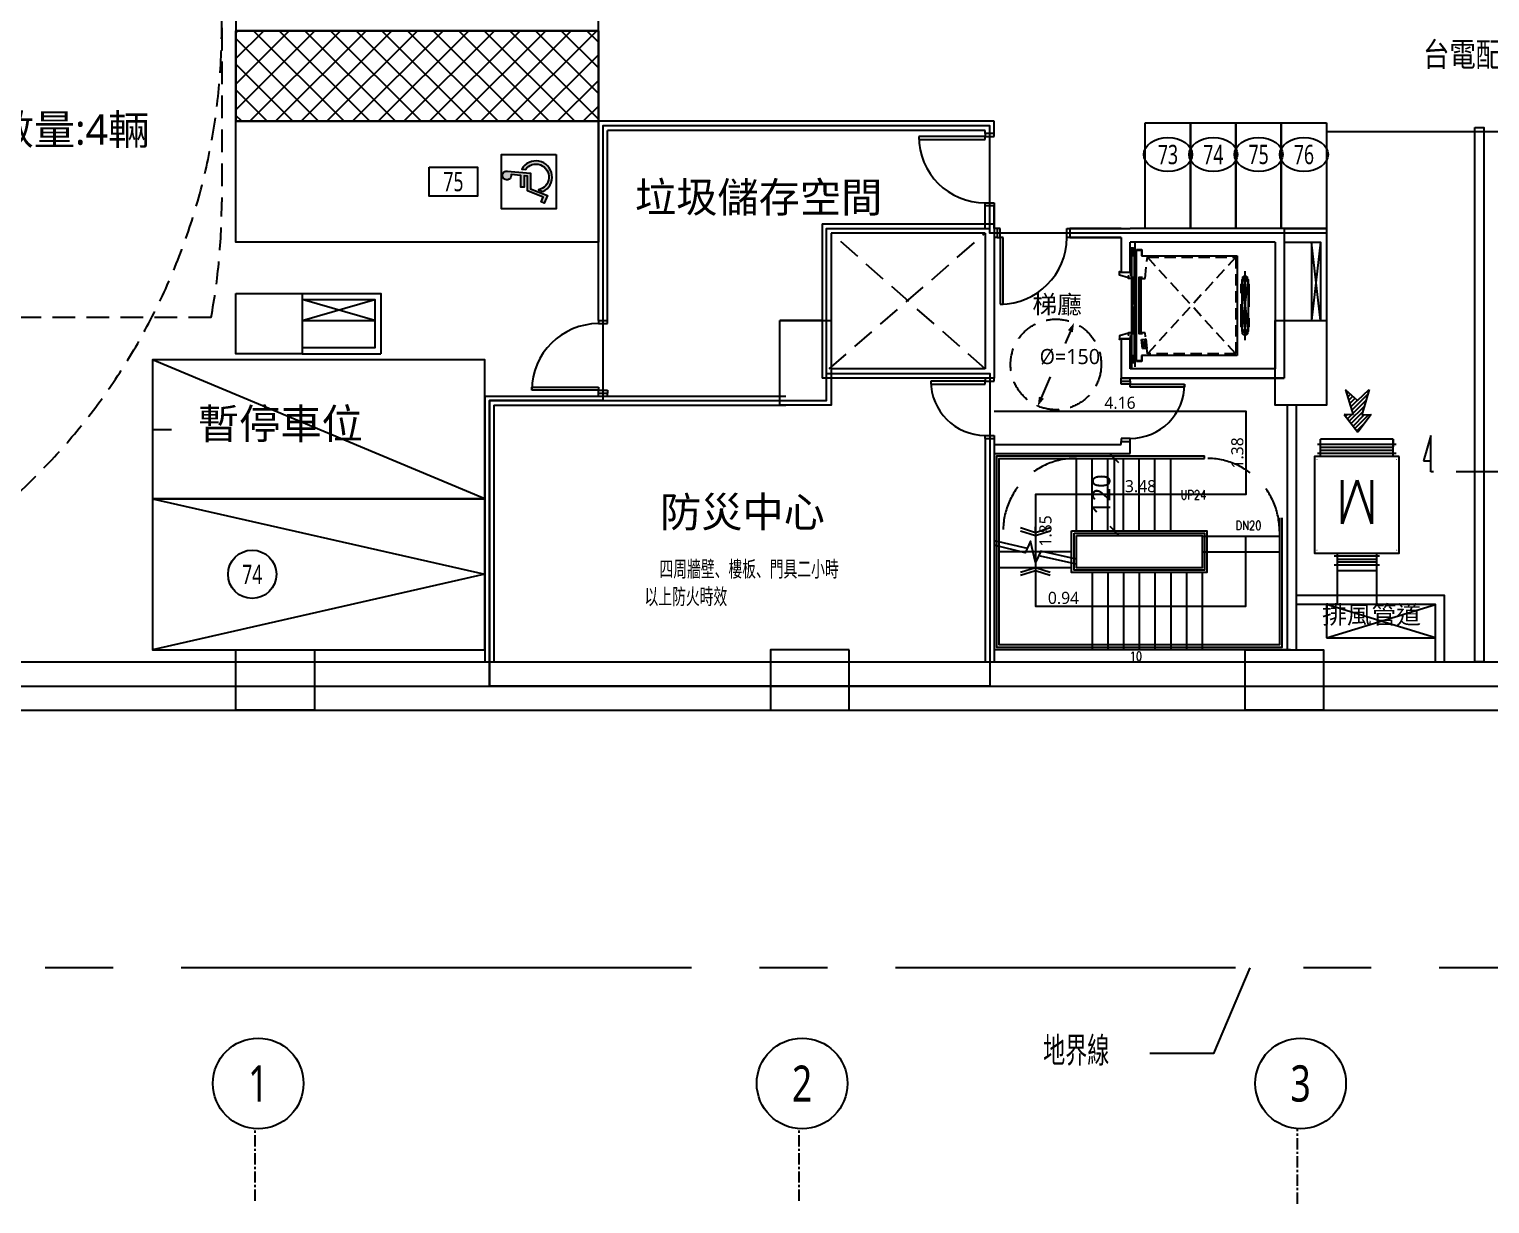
# Model space of a CAD drawing. Header units: millimetres. Extents: x -3377 to 119122, y -22007 to 15479.
# Drawn here: x 27623 to 30040, y 11767 to 13712 of the extents above; entities that cross this region are included whole.
import ezdxf
from ezdxf.enums import TextEntityAlignment as Align

# ---------------------------------------------------------------- set-up
doc = ezdxf.new("R2010")
doc.units = ezdxf.units.MM
doc.header["$LTSCALE"] = 150
doc.header["$MEASUREMENT"] = 0
for name, pattern in [('CENTER', [2, 1.25, -0.25, 0.25, -0.25]), ('CONTINOUS', [0]), ('DIVIDE2', [15.875, 6.35, -3.175, 0, -3.175, 0, -3.175]), ('DOT', [0.25, 0, -0.25]), ('HIDDEN', [0.375, 0.25, -0.125]), ('HIDDEN2', [0.1875, 0.125, -0.0625]), ('HIDDENX2', [0.75, 0.5, -0.25]), ('PHANTOM2', [31.750000000000004, 15.875, -3.175, 3.175, -3.175, 3.175, -3.175])]:
    doc.linetypes.add(name, pattern=pattern)
doc.layers.get('0').update_dxf_attribs({"plot": 0})
for name, color, linetype, plot in [('AREA', 3, 'Continuous', False), ('S-ARCH', 252, 'Continuous', False), ('法規檢討', 3, 'Continuous', False)]:
    doc.layers.add(name, color=color, linetype=linetype, plot=plot)
for name, color, linetype in [('BEAM', 251, 'DOT'), ('CENTER', 1, 'CENTER'), ('COL', 1, 'Continuous'), ('Col-Line', 8, 'CENTER'), ('DIM1', 7, 'Continuous'), ('Duct', 1, 'Continuous'), ('E-TXT', 7, 'Continuous'), ('GRID', 5, 'CENTER'), ('HIDDEN', 2, 'HIDDEN'), ('OPEN', 4, 'Continuous'), ('OTHER', 4, 'Continuous'), ('PARK', 4, 'Continuous'), ('STAIR', 4, 'Continuous'), ('STAIR3', 7, 'Continuous'), ('SYM', 3, 'Continuous'), ('TEXT', 2, 'Continuous'), ('TITLE', 6, 'Continuous'), ('WALL', 2, 'Continuous'), ('WALL2', 3, 'Continuous'), ('WALL3', 4, 'Continuous'), ('尺寸標註', 6, 'Continuous'), ('標註', 2, 'Continuous'), ('風機', 3, 'Continuous'), ('風管', 3, 'Continuous')]:
    doc.layers.add(name, color=color, linetype=linetype)
doc.styles.add('C1', font='', dxfattribs={"bigfont": 'japanese.shx'})
doc.styles.add('CHINA', font='romans.shx', dxfattribs={"width": 0.8, "bigfont": 'china.shx'})
doc.styles.add('CHINESET', font='c2.shx', dxfattribs={"bigfont": 'china.shx'})
doc.styles.add('FC', font='simplex.shx', dxfattribs={"bigfont": 'chineset.shx'})
doc.styles.add('HH', font='')
doc.styles.add('新細明體', font='')
doc.styles.get('C1').set_extended_font_data('微軟正黑體')
doc.styles.get('HH').set_extended_font_data('Microsoft JhengHei')
doc.styles.get('新細明體').set_extended_font_data('PMingLiU')
doc.dimstyles.new('1-1', dxfattribs={"dimtxt": 20, "dimasz": 8, "dimexe": 10, "dimexo": 0, "dimgap": 10, "dimtad": 1, "dimdsep": 46, "dimtxsty": 'C1', "dimblk": 'OBLIQUE', "dimblk1": 'OBLIQUE', "dimblk2": 'ARROW', "dimcen": 10, "dimaunit": 1, "dimadec": 0, "dimazin": 0, "dimtfac": 1, "dimtix": 1, "dimtmove": 2, "dimatfit": 3, "dimldrblk": 'DIMC', "dimfxl": 0, "dimtolj": 1, "dimarcsym": 0})
doc.dimstyles.new('DIMAA', dxfattribs={"dimscale": 100, "dimtxt": 0.25, "dimasz": 0.15, "dimexe": 0.2, "dimexo": 0, "dimgap": 0.09, "dimtad": 1, "dimdec": 4, "dimdsep": 46, "dimtxsty": 'C1', "dimblk": 'ARROW', "dimblk1": 'ARROW', "dimblk2": 'ARROW', "dimsah": 1, "dimcen": 0.5, "dimadec": 4, "dimazin": 0, "dimtfac": 1, "dimtix": 1, "dimtmove": 2, "dimatfit": 3, "dimfxl": 0, "dimtolj": 1, "dimarcsym": 0})

# ---------------------------------------------------------------- blocks, each defined once
blk = doc.blocks.new('_Oblique')
at = {"color": 0, "linetype": 'ByBlock', "lineweight": -2}
blk.add_line((-0.5, -0.5), (0.5, 0.5), dxfattribs=at)
blk = doc.blocks.new('*D165')
at = {"layer": 'DEFPOINTS', "color": 0, "transparency": 16777216}
for p in [(-62.27796150293582, -358.0000000000019), (-26.10418422499062, -358.0000000000019), (-62.27796150293582, -478.000000000002)]:
    blk.add_point(p, dxfattribs=at)
at = {"layer": '尺寸標註', "color": 0, "lineweight": -2, "transparency": 16777216}
for p, q in [((-62.27796150293582, -358.0000000000019), (-11.10418422499061, -358.0000000000019)), ((-26.10418422499059, -478.000000000002), (-26.10418422499062, -358.0000000000019)), ((-62.27796150293582, -478.000000000002), (-11.10418422499058, -478.000000000002))]:
    blk.add_line(p, q, dxfattribs=at)
at = {"layer": '尺寸標註', "color": 0, "lineweight": -2, "transparency": 16777216, "xscale": 15, "yscale": 15, "zscale": 15}
for p, rotation in [((-26.10418422499062, -358.0000000000019), 90), ((-26.10418422499059, -478.000000000002), 270)]:
    blk.add_blockref('_Oblique', p, dxfattribs=dict(at, rotation=rotation))
at = {"layer": '尺寸標註', "color": 0, "transparency": 16777216, "insert": (-47.69488790478413, -418.0000000000019), "char_height": 30, "attachment_point": 5, "rotation": 90, "style": 'C1'}
blk.add_mtext('\\A1;120', dxfattribs=at)
blk = doc.blocks.new('ARROW')
blk.add_solid([(0, 0), (-1, 0.3), (-1, -0.3)])
blk = doc.blocks.new('DIMC')
for p, q in [((-1.5, 0), (1.5, 0)), ((0, -1.5), (0, 1.5))]:
    blk.add_line(p, q)
at = {"color": 3}
blk.add_circle((0, 0), 0.5, dxfattribs=at)
blk = doc.blocks.new('*D167')
at = {"layer": 'DEFPOINTS', "color": 0, "linetype": 'HIDDEN', "transparency": 16777216}
for p in [(-93.00449692739132, -133.7989688199268), (-152.9599889077363, -271.29565598509)]:
    blk.add_point(p, dxfattribs=at)
at = {"layer": 'DIM1', "color": 0, "linetype": 'HIDDEN', "lineweight": -2, "transparency": 16777216}
for p, q in [((-99.00004612542578, -147.5486375364432), (-107.9217923647811, -168.0089908939263)), ((-146.9644397097018, -257.5459872685736), (-127.1012413545216, -211.993463552529))]:
    blk.add_line(p, q, dxfattribs=at)
at = {"layer": 'DIM1', "color": 0, "linetype": 'HIDDEN', "lineweight": -2, "transparency": 16777216, "xscale": 15, "yscale": 15, "zscale": 15}
for p, rotation in [((-93.00449692739134, -133.7989688199268), 66.44036961760229), ((-152.9599889077363, -271.2956559850899), 246.4403696176023)]:
    blk.add_blockref('ARROW', p, dxfattribs=dict(at, rotation=rotation))
at = {"layer": 'DIM1', "color": 0, "linetype": 'HIDDEN', "transparency": 16777216, "insert": (-99.92497133815782, -190.00125791754), "char_height": 25, "attachment_point": 5, "rotation": 359.9999, "style": 'C1'}
blk.add_mtext('\\A1;%%c=150', dxfattribs=at)
blk = doc.blocks.new('A$C704E4F0D')
at = {"layer": 'Col-Line', "color": 252, "linetype": 'ByBlock'}
for centre in [(-1443.000000000015, 2487.163442079419, 2.245802716016598e-07), (-543.0000000000146, 2487.163442079419, 2.245802716016598e-07), (282, 2487.163442079419, 2.245802716016598e-07)]:
    blk.add_circle(centre, 75, dxfattribs=at)
at = {"layer": 'GRID', "color": 252, "ltscale": 0.1}
for p, q in [((-1448.000000000029, 2292.898128939562, 2.245802716016598e-07), (-1448.000000000029, 2412.163442079433, 2.245802716016598e-07)), ((-548.0000000000291, 2292.898128939562, 2.245802716016598e-07), (-548.0000000000291, 2412.163442079433, 2.245802716016598e-07)), ((277.0000000000146, 2287.898128939562, 2.245802716016598e-07), (276.9999999999854, 2412.163442079433, 2.245802716016598e-07))]:
    blk.add_line(p, q, dxfattribs=at)
at = {"layer": 'Col-Line', "color": 252, "style": 'C1', "width": 0.75}
for s, p in [('1', (-1443.000000000058, 2487.163442079433, 2.245802716016598e-07)), ('2', (-543, 2487.163442079433, 2.245802716016598e-07)), ('3', (282.0000000000146, 2487.163442079433, 2.245802716016598e-07))]:
    blk.add_text(s, height=60, dxfattribs=at).set_placement(p, align=Align.MIDDLE)
blk = doc.blocks.new('A$C355D51FE')
at = {"layer": 'PARK'}
h = blk.add_hatch(dxfattribs=at)
h.set_pattern_fill('_USER', color=252, scale=30.00000000000001, angle=135, style=0, pattern_type=0)
h.set_pattern_definition([(135, (-879.9986000683857, 199.9986787841435), (-21.21320343559643, -21.21320343559642), [])])
h.paths.add_polyline_path([(-880.000436611117, 199.9999999999982), (-880.000436611117, 349.9999999999982), (-1480.000436611117, 349.9999999999982), (-1480.000436611117, 199.9999999999982)])
h = blk.add_hatch(dxfattribs=at)
h.set_pattern_fill('_USER', color=252, scale=30, angle=45, style=0, pattern_type=0)
h.set_pattern_definition([(45, (-62223.86101569462, -3806.985886234228), (-21.21320343559642, 21.21320343559643), [])])
h.paths.add_polyline_path([(-1480.000436611117, 350.0000000000036), (-1480.000436611117, 200.0000000000036), (-880.000436611117, 199.9999999999982), (-880.000436611117, 349.9999999999982)])
h = blk.add_hatch(color=252, dxfattribs=at)
h.paths.add_polyline_path([(-1030.833338969838, 117.7128426220715), (-1030.690420046783, 117.6998499927031), (-992.3533777875928, 114.214664332776), (-992.3533777875928, 88.53588638846122), (-992.3533777875928, 88.35628196911694), (-992.1864849921476, 88.28991524344292), (-964.5066415543988, 77.28272604012818), (-969.9556914279237, 64.5682763352288), (-974.876829610701, 66.52522017399497), (-971.5139619944748, 74.3719112785293), (-997.6474954346486, 84.76419358222483), (-997.6474954346486, 109.3799986025788), (-1002.941613081704, 109.8612820250382), (-1002.941613081704, 90.91596035111252), (-1008.235730728768, 90.91596035111252), (-1008.235730728768, 110.3425654474995), (-1024.241712094037, 111.7976546625232, -2.965279248243318)])
h.paths.add_polyline_path([(-1006.910212357347, 120.8539620826841, -1.357645550441749), (-971.8041737022068, 83.60307957548594), (-979.3326793965243, 86.59687131357714, 1.463807928997477), (-1000.974811784865, 120.3143802124578)])
at = {"layer": '風機'}
h = blk.add_hatch(dxfattribs=at)
h.set_pattern_fill('ANSI31', color=252, scale=40, angle=-1.27e-14, style=0)
h.set_pattern_definition([(225, (13451.68266364184, 20012.91650732421), (3.535533905932735, -3.535533905932738), [])])
h.paths.add_polyline_path([(369.1753541024154, -285.8543496244938), (353.919206796003, -285.5966946736962), (376.4510483892518, -314.3864946139265), (398.6165636909936, -285.31371701025), (383.3649015858318, -285.7645160131042), (395.5185232313161, -244.2374722517243), (376.120347924385, -262.1511466849015), (356.4969147487354, -244.4845169173941)])
at = {"color": 252, "linetype": 'HIDDEN'}
for p, q in [((-498.1908551326051, -210.0000000000045, -2.245802716016598e-07), (-240.0000000000073, 14.99999999999545, -2.245802716016598e-07)), ((-240.0000000000073, -210.0000000000045, -2.245802716016598e-07), (-495.0000000000073, 14.99999999999545, -2.245802716016598e-07)), ((-1521.028159110945, -124.9999999999973), (-2091.624773538446, -124.9999999999973))]:
    blk.add_line(p, q, dxfattribs=at)
at = {"color": 252}
for p, q in [((300, 0), (300, -130.0031626453565)), ((315, -130.0031626453547), (300, 0)), ((315, 0), (300, -130.0031626453565)), ((-1249.998930692862, -129.9999508133487), (-1370.000000000007, -94.99999999999727)), ((-1369.998930692862, -129.9999508133487), (-1249.998930692862, -94.99999999999727)), ((-1369.998930692862, -129.9999508133487), (-1249.998930692862, -129.9999508133487)), ((324.8671185555941, -599.9999508133551), (324.8671185555941, -655)), ((324.8671185555941, -655), (505.0000000000218, -599.9999508133551)), ((505.0000000000218, -655), (324.8671185555941, -599.9999508133551)), ((264.9995633888975, -675), (-225.0000000000073, -675)), ((324.8671185555941, -655), (505.0000000000218, -655))]:
    blk.add_line(p, q, dxfattribs=at)
at = {"color": 252, "ltscale": 10}
for p, q in [((1.849999900005059, -22), (1.849999900005059, -10)), ((1.849999900005059, -188), (1.849999900005059, -210))]:
    blk.add_line(p, q, dxfattribs=at)
at = {"color": 252, "linetype": 'HIDDEN2'}
for p, q in [((174.4999996999977, -25.00000109997927), (28.49999969999772, -184.9999988999916)), ((174.4999996999977, -184.9999988999916), (28.49999969999772, -25.00000109997927))]:
    blk.add_line(p, q, dxfattribs=at)
at = {"color": 252, "linetype": 'HIDDEN'}
blk.add_lwpolyline([(-3603.352147638136, 354.9472851732135, -0.4143186174956711), (-2553.325758666339, 1404.999999665992, -0.4142058918276963), (-1503.35385170977, 355.0027623593596), (-1503.353851692089, 355.0003810825147), (-1503.351712685719, 66.86177450565992, -0.04597195572107192), (-1521.028159110945, -124.9999999999964)], format="xyb", dxfattribs=at)
at = {"color": 252, "linetype": 'DIVIDE2'}
for points in [[(1.029999899998074, -155.1933335994545), (1.029999899998074, -197.5), (7.029999899998074, -197.5), (7.029999899998074, -12.5), (1.029999899998074, -12.5), (1.029999899998074, -54.80666640054551)], [(19.09999990000506, -187.4999989999924), (19.09999990000506, -197.8999999999942), (10.49999989999924, -197.8999999999942), (10.49999989999924, -12.10000000000582), (19.09999990000506, -12.10000000000582), (19.09999990000506, -22.50000099997851)]]:
    blk.add_lwpolyline(points, dxfattribs=at)
at = {"color": 252, "ltscale": 10}
for points in [[(5.529999899998074, -22), (5.529999899998074, -10), (1.529999899998074, -10), (1.529999899998074, -22)], [(17.99999969999772, -151.5000001000008), (17.99999969999772, -58.49999989999924), (14.19999980000284, -58.49999989999924), (14.19999980000284, -151.5000001000008)], [(5.529999899998074, -188), (5.529999899998074, -200), (1.529999899998074, -200), (1.529999899998074, -188)]]:
    blk.add_lwpolyline(points, close=True, dxfattribs=at)
at = {"color": 252, "linetype": 'PHANTOM2'}
blk.add_lwpolyline([(7.499999899999239, -192.5), (7.499999899999239, -17.5), (2.199999900003604, -17.5), (2.199999900003604, -192.5)], close=True, dxfattribs=at)
blk.add_lwpolyline([(10.49999989999924, -104.9999999499996), (10.49999989999924, -13.5), (18.49999989999924, -13.5), (18.49999989999924, -22.50000109997927), (176.9999996999977, -22.50000109997927), (176.9999996999977, -187.4999988999916), (18.49999989999924, -187.4999988999916), (18.49999989999924, -196.5), (10.49999989999924, -196.5), (10.49999989999924, -105.0000000500004)], dxfattribs=at)
at = {"color": 252, "linetype": 'HIDDEN2'}
for points in [[(18.49999969999772, -56.99999994999962), (18.49999969999772, -59.99999984999886), (24.49999969999772, -59.99999984999886), (28.49999969999772, -25.00000109997927), (174.4999996999977, -25.00000109997927), (174.4999996999977, -184.9999988999916), (28.49999969999772, -184.9999988999916), (24.49999969999772, -150.0000001500011), (18.49999969999772, -150.0000001500011), (18.49999969999772, -153.0000000500004)], [(20.45613627946295, -176.3895045366371), (26.91595393728494, -175.6678703996586), (18.79082673260564, -161.4822330185852), (26.91595393728494, -175.6678703996586), (20.45613627946295, -176.3895045366371), (18.79082673260564, -161.4822330185852), (25.2506443904349, -160.7605988816067), (26.91595393728494, -175.6678703996586), (25.2506443904349, -160.7605988816067), (20.45613626835984, -176.3895044372475)], [(25.2506443904349, -160.7605988816067), (25.1673789130873, -160.0152353057056), (25.66428796369291, -159.9597249874787), (27.49612846523087, -176.3577236573328), (26.99921941462526, -176.4132339755597), (26.91595393728494, -175.6678703996586)]]:
    blk.add_lwpolyline(points, dxfattribs=at)
at = {"color": 252, "ltscale": 10}
for points in [[(0, -48.49999979999848), (0, -49.99999979999848), (1.199999900003604, -55.5999998000043), (2.199999900003604, -55.5999998000043), (2.199999900003604, -59.99999979999848), (-2.800000099996396, -59.99999979999848), (-2.800000099996396, -56.0999998000043), (-2.800000099996396, -58.99999979999848), (-18, -54.99999979999848), (-18, -48.49999979999848), (-18, -49.99999979999848), (-15, -49.99999979999848), (-15, -48.49999979999848), (-15, -49.99999979999848), (0, -49.99999979999848)], [(7.799999800001387, -105), (7.799999800001387, -103.1999999999825), (6.699999800002843, -103.1999999999825), (6.699999800002843, -58.49999989999924), (2.699999900003604, -58.49999989999924), (2.699999900003604, -151.4999993499951), (6.699999800002843, -151.4999993499951), (6.699999800002843, -106.7999999999884), (7.799999800001387, -106.7999999999884), (7.799999800001387, -105)], [(194.9999992941885, -62.00000075000571), (184.9999992941885, -62.00000075000571), (194.9999992941885, -147.9999992499943), (184.9999992941885, -62.00000075000571), (194.9999992941885, -62.00000075000571), (194.9999992941885, -147.9999992499943), (184.9999992941885, -147.9999992499943), (184.9999992941885, -62.00000075000571), (184.9999992941885, -147.9999992499943), (194.9999992941885, -62.00000084997737)], [(0, -161.5000002000015), (0, -160.0000002000015), (1.199999900003604, -154.4000001999957), (2.199999900003604, -154.4000001999957), (2.199999900003604, -150.0000002000015), (-2.800000099996396, -150.0000002000015), (-2.800000099996396, -153.9000001999957), (-2.800000099996396, -151.0000002000015), (-18, -155.0000002000015), (-18, -161.5000002000015), (-18, -160.0000002000015), (-15, -160.0000002000015), (-15, -161.5000002000015), (-15, -160.0000002000015), (0, -160.0000002000015)]]:
    blk.add_lwpolyline(points, dxfattribs=at)
for points in [[(185.9999992941885, -61.54999999998836), (193.9999992941885, -61.54999999998836), (193.9999992941885, -58.19999999998254), (192.4999992941885, -56.69999999998254), (191.099999294187, -56.69999999998254), (191.099999294187, -60.29999999998836, -0.4142135623730952), (190.8999992941899, -60.5), (189.099999294187, -60.5, -0.4142135623729937), (188.8999992941899, -60.29999999998836), (188.8999992941899, -56.69999999998254), (187.4999992941885, -56.69999999998254), (185.9999992941885, -58.19999999998254), (185.9999992941885, -62), (193.9999992941885, -62), (193.9999992941885, -61.54999999998836)], [(185.9999992941885, -148.4499999999825), (193.9999992941885, -148.4499999999825), (193.9999992941885, -151.7999999999884), (192.4999992941885, -153.2999999999884), (191.099999294187, -153.2999999999884), (191.099999294187, -149.6999999999825, 0.4142135623730952), (190.8999992941899, -149.5), (189.099999294187, -149.5, 0.4142135623729937), (188.8999992941899, -149.6999999999825), (188.8999992941899, -153.2999999999884), (187.4999992941885, -153.2999999999884), (185.9999992941885, -151.7999999999884), (185.9999992941885, -148), (193.9999992941885, -148), (193.9999992941885, -148.4499999999825)]]:
    blk.add_lwpolyline(points, format="xyb", dxfattribs=at)
for centre in [(3.329999900000985, -13.5), (3.329999900000985, -13.5), (3.329999900000985, -18.5), (3.329999900000985, -18.5), (3.329999900000985, -191.5), (3.329999900000985, -191.5), (3.329999900000985, -196.5), (3.329999900000985, -196.5)]:
    blk.add_circle(centre, 0.425, dxfattribs=at)
at = {"color": 252, "linetype": 'HIDDEN'}
blk.add_arc((-2553.352152700034, 355.0000491866467), 1050, 270, 0, dxfattribs=at)
at = {"color": 252, "linetype": 'HIDDENX2'}
for centre, radius, start, end in [((-90.28582684424327, -477.992313209952), 120, 89.38605115635305, 179.8934495320331), ((126.4526739206049, -478.5461197719724), 120.547362301775, 359.9555831846547, 89.73985675413113)]:
    blk.add_arc(centre, radius, start, end, dxfattribs=at)
at = {"layer": 'AREA', "color": 252}
blk.add_lwpolyline([(-585.000436611117, 1175.000000000001), (-1835.229540901935, 1175.000000000001, 1.444325545964215), (-2553.352152830252, -734.9999508133469), (-1476.214364933774, -734.9999508133524), (1364.999563388898, -734.9999508133524), (1364.999563388898, -59.99995081335237), (1884.999563388898, -59.99995081335237), (1884.999563388898, 580.0000491866476), (1364.999563388898, 580.0000491866476), (1364.999563388898, 1175.000000000001), (330, 1175.000000000005), (330, 1205.000049186651), (-585.000436611117, 1205.000049186649)], format="xyb", close=True, dxfattribs=at)
for points in [[(1884.999563388898, 227.4999999999973), (1302.5, 227.4999999999973), (1302.5, 182.500049186644), (785, 182.500049186644), (325, 182.500049186644), (325, 22.5), (325, 15), (-232.5000000000073, 15), (-232.5000000000073, 192.4999999999982), (-872.5004427895765, 192.4999999999982), (-872.5004427895765, -262.5000000000109), (-1060.499563388898, -262.5000000000109), (-1060.500000000007, -734.9999508133551), (1364.999563388898, -734.9999508133551), (1364.999563388898, -59.9999508133551), (1884.999563388898, -59.9999508133551)], [(-569.9995633888975, -262.5000000000109), (-502.4995630783742, -262.4999885102443), (-502.499999689484, 22.50001148976662), (-232.5000000000073, 22.5), (-232.5000000000073, 192.4999999999982), (-872.5004353889963, 192.4999925994271), (-872.4999987778865, -262.500007400582), (-569.9995633888975, -262.5000000000109)], [(-569.9995633888975, -262.5000000000109), (-502.4995515885894, -262.5000000000109), (-502.4999881996991, 22.5), (-232.5000000000073, 22.5), (-232.5000000000073, 192.4999999999982), (-872.5004427895765, 192.4999999999982), (-872.4999938215551, -262.5000000000109)], [(-1060.499563388898, -262.5000000000109), (-502.4991739789621, -262.5000117996988), (-502.4996105900718, -217.5000117996879), (-232.5000000000073, -217.5), (-232.5000000000073, -734.9999508133551), (-1060.500000000007, -734.9999508133551)]]:
    blk.add_lwpolyline(points, close=True, dxfattribs=at)
at = {"layer": 'BEAM', "color": 252, "linetype": 'HIDDEN'}
blk.add_line((7.499999899999239, 0), (7.499999899999239, -210), dxfattribs=at)
at = {"layer": 'CENTER', "color": 252}
blk.add_line((189.9999993000019, -162.0768836202333), (189.9999993000019, -47.92311637976673), dxfattribs=at)
at = {"layer": 'COL', "color": 252}
for points in [[(-1480.000000000007, -85.00000000000273), (-1370.000000000007, -85.00000000000273), (-1370.000000000007, -185.0000000000027), (-1480.000000000007, -185.0000000000027)], [(-1480.000000000007, -84.99999999999909), (-1370.000000000007, -84.99999999999909), (-1370.000000000007, -184.9999999999991), (-1480.000000000007, -184.9999999999991)], [(-580.0000000000073, -130.0000000000027), (-495.0000000000073, -130.0000000000027), (-495.0000000000073, -270.0000000000027), (-580.0000000000073, -270.0000000000027)], [(-580.0000000000073, -129.9999999999991), (-495.0000000000073, -129.9999999999991), (-495.0000000000073, -269.9999999999991), (-580.0000000000073, -269.9999999999991)], [(240, -130.0031626453592), (325, -130.0031626453592), (325, -270.0000000000027), (240, -270.0000000000027)], [(240, -130.0031626453556), (325, -130.0031626453556), (325, -269.9999999999991), (240, -269.9999999999991)], [(-1480.000000000007, -675.0000000000027), (-1350.000000000007, -675.0000000000027), (-1350.000000000007, -775.0000000000027), (-1480.000000000007, -775.0000000000027)], [(-1480.000000000007, -674.9999999999991), (-1350.000000000007, -674.9999999999991), (-1350.000000000007, -774.9999999999991), (-1480.000000000007, -774.9999999999991)], [(-465.0000000000073, -675.0000000000027), (-595.0000000000073, -675.0000000000027), (-595.0000000000073, -775.0000000000027), (-465.0000000000073, -775.0000000000027)], [(-465.0000000000073, -674.9999999999991), (-595.0000000000073, -674.9999999999991), (-595.0000000000073, -774.9999999999991), (-465.0000000000073, -774.9999999999991)], [(190.0000000309956, -675.0000000000027), (320.0000000309956, -675.0000000000027), (320.0000000309956, -775.0000000000027), (190.0000000309956, -775.0000000000027)], [(190.0000000309956, -674.9999999999991), (320.0000000309956, -674.9999999999991), (320.0000000309956, -774.9999999999991), (190.0000000309956, -774.9999999999991)]]:
    blk.add_lwpolyline(points, close=True, dxfattribs=at)
at = {"layer": 'DIM1', "color": 252, "linetype": 'HIDDEN'}
blk.add_circle((-122.9822429175547, -202.5473124025084), 75, dxfattribs=at)
at = {"layer": 'Duct', "color": 252, "linetype": 'CENTER', "ltscale": 3}
for points in [[(-3833.348820599225, -1201.484463175322), (-3833.337138759169, 55.73710836013197), (-3833.354904277388, 1643.229627932829), (1974.900000000001, 1643.100000000006), (1974.380899533477, 55.6496100682707), (1973.966298290725, -1201.484463175322), (-1007.820400997422, -1201.481573726895)], [(-3833.348820599225, -1201.484463175322), (-3833.337138759161, 55.73710836013197), (-3833.354904277381, 1643.229627932829), (1974.900000000001, 1643.100000000006), (1974.380899533477, 55.6496100682707), (1973.966298290725, -1201.484463175322), (-1007.820400997414, -1201.481573726895)]]:
    blk.add_lwpolyline(points, close=True, dxfattribs=at)
at = {"layer": 'E-TXT', "color": 252}
blk.add_lwpolyline([(197.8871171755964, -1201.481571442264), (138.0824341296611, -1343.283030413344), (32.27242467442557, -1343.283030413344)], dxfattribs=at)
at = {"layer": 'HIDDEN', "color": 252}
blk.add_lwpolyline([(196.4999992921075, -69.50000003958121), (196.4999992921075, -140.5000000395812, -0.414213562373095), (195.9999992921075, -141.0000000395812), (194.5524930731626, -141.0000000395812, 0.3853135861203242), (194.0549744780583, -141.4502481800737), (193.5950241061582, -146.0497518990887, -0.3853135861201112), (193.0975055110466, -146.5000000395812), (186.9024930731612, -146.5000000395812, -0.3853135861202469), (186.4049744780568, -146.0497518990887), (185.9450241061568, -141.4502481800737, 0.3853135861201656), (185.4475055110524, -141.0000000395812), (183.9999992921075, -141.0000000395812, -0.4142135623734555), (183.4999992921075, -140.5000000395812), (183.4999992921075, -69.50000003958121, -0.4142135623730978), (183.9999992921075, -69.00000003958121), (185.4475055110524, -69.00000003958121, 0.3853135861203243), (185.9450241061568, -68.54975189908873), (186.4049744780568, -63.95024818007369, -0.3853135861201655), (186.9024930731612, -63.50000003958121), (193.0975055110466, -63.50000003958121, -0.3853135861201125), (193.5950241061582, -63.95024818007369), (194.0549744780583, -68.54975189908873, 0.3853135861201111), (194.5524930731626, -69.00000003958121), (195.9999992921075, -69.00000003958121, -0.414213562373095), (196.4999992921075, -69.50000003958121, -0.9999999999999999)], format="xyb", dxfattribs=at)
at = {"layer": 'OPEN', "color": 252, "linetype": 'Continuous'}
for p, q in [((-240.0000000000073, 174.9999999999982), (-350.0000000000073, 174.9999999999982)), ((-350.0000000000073, 174.9999999999982), (-350.0000000000073, 169.9999999999982)), ((-350.0000000000073, 169.9999999999982), (-240.0000000000073, 169.9999999999982)), ((-240.0000000000073, 179.9999999999982), (-240.0000000000073, 174.9999999999982)), ((-240.0000000000073, 174.9999999999982), (-225.0000000000073, 174.9999999999982)), ((-240.0000000000073, 169.9999999999982), (-240.0000000000073, 174.9999999999982)), ((-225.0000000000073, 174.9999999999982), (-225.0000000000073, 179.9999999999982)), ((-240.0000000000073, 59.99999999999818), (-240.0000000000073, 64.99999999999818)), ((-240.0000000000073, 64.99999999999818), (-225.0000000000073, 64.99999999999818)), ((-225.0000000000073, 64.99999999999818), (-225.0000000000073, 59.99999999999818)), ((-215.0000000000073, 22.5), (-220.0000000000073, 22.5)), ((-220.0000000000073, 7.5), (-215.0000000000073, 7.5)), ((-215.0000000000073, 7.5), (-215.0000000000073, 22.5)), ((-215.0000000000073, 7.5), (-215.0000000000073, -102.5)), ((-210.0000000000073, 7.5), (-215.0000000000073, 7.5)), ((-210.0000000000073, -102.5), (-210.0000000000073, 7.5)), ((-105.0000000000073, 7.5), (-105.0000000000073, 22.5)), ((-105.0000000000073, 22.5), (-100.0000000000073, 22.5)), ((-100.0000000000073, 7.5), (-105.0000000000073, 7.5)), ((-215.0000000000073, -102.5), (-210.0000000000073, -102.5)), ((-880.000436611117, -130.0000000000109), (-880.000436611117, -135.0000000000109)), ((-880.000436611117, -135.0000000000109), (-865.000436611117, -135.0000000000109)), ((-865.000436611117, -135.0000000000109), (-865.000436611117, -130.0000000000109)), ((-990.000436611117, -245.0000000000109), (-990.000436611117, -240.0000000000109)), ((-990.000436611117, -240.0000000000109), (-880.000436611117, -240.0000000000109)), ((-880.000436611117, -240.0000000000109), (-880.000436611117, -245.0000000000109)), ((-240.0000000000073, -230.0000000000045, -2.245802716016598e-07), (-330.0000000000073, -230.0000000000045, -2.245802716016598e-07)), ((-330.0000000000073, -230.0000000000045, -2.245802716016598e-07), (-330.0000000000073, -235.0000000000045, -2.245802716016598e-07)), ((-330.0000000000073, -235.0000000000045, -2.245802716016598e-07), (-240.0000000000073, -235.0000000000045, -2.245802716016598e-07)), ((-240.0000000000073, -225.0000000000045, -2.245802716016598e-07), (-240.0000000000073, -230.0000000000045, -2.245802716016598e-07)), ((-240.0000000000073, -230.0000000000045, -2.245802716016598e-07), (-225.0000000000073, -230.0000000000045, -2.245802716016598e-07)), ((-240.0000000000073, -235.0000000000045, -2.245802716016598e-07), (-240.0000000000073, -230.0000000000045, -2.245802716016598e-07)), ((-225.0000000000073, -230.0000000000045, -2.245802716016598e-07), (-225.0000000000073, -225.0000000000045, -2.245802716016598e-07)), ((-15, -235), (-15, -230)), ((0, -235), (-15, -235)), ((0, -230), (0, -235)), ((0, -235), (90, -235)), ((0, -240), (0, -235)), ((90, -240), (0, -240)), ((90, -235), (90, -240)), ((-880.000436611117, -245.0000000000109), (-990.000436611117, -245.0000000000109)), ((-880.000436611117, -250.0000000000109), (-880.000436611117, -245.0000000000109)), ((-880.000436611117, -245.0000000000109), (-865.000436611117, -245.0000000000109)), ((-865.000436611117, -245.0000000000109), (-865.000436611117, -250.0000000000109)), ((-240.0000000000073, -325.0000000000045, -2.245802716016598e-07), (-240.0000000000073, -320.0000000000045, -2.245802716016598e-07)), ((-240.0000000000073, -320.0000000000045, -2.245802716016598e-07), (-225.0000000000073, -320.0000000000045, -2.245802716016598e-07)), ((-225.0000000000073, -320.0000000000045, -2.245802716016598e-07), (-225.0000000000073, -325.0000000000045, -2.245802716016598e-07)), ((0, -325), (-15, -325)), ((-15, -325), (-15, -330)), ((0, -330), (0, -325))]:
    blk.add_line(p, q, dxfattribs=at)
for centre, radius, start, end in [((-240.0000000000073, 174.9999999999982), 110, 180, 270), ((-215.0000000000073, 7.5), 110, 270, 0), ((-880.000436611117, -245.0000000000109), 110, 90, 180), ((-240.0000000000073, -230.0000000000045, -2.245802716016598e-07), 90, 180, 270), ((0, -235), 90, 270, 0)]:
    blk.add_arc(centre, radius, start, end, dxfattribs=at)
at = {"layer": 'OTHER', "color": 252}
for p, q in [((-225.0000000000073, -493.8005157516654), (-170.498562253284, -506.7473825533471)), ((-89.00000000000728, -533.3524968562979), (-151.3863254323078, -519.2646667516037))]:
    blk.add_line(p, q, dxfattribs=at)
blk.add_lwpolyline([(-89.00000000000728, -525.1510614179697), (-147.8683774037345, -511.857640245109), (-156.6632474751605, -530.3752065113749), (-165.2216402104168, -494.9972723443479), (-174.0165102818501, -514.1544090598418), (-225.0000000000073, -502.0019511899936)], dxfattribs=at)
at = {"layer": 'PARK', "color": 252}
for p, q in [((-880.000436611117, 349.9999999999982), (-1480.000436611117, 349.9999999999982)), ((-880.000436611117, 199.9999999999982), (-1480.000436611117, 200.0000000000036)), ((-1068.000000000007, -425), (-1618.000000000007, -195)), ((-1618.000000000007, -310), (-1586.501282931909, -310))]:
    blk.add_line(p, q, dxfattribs=at)
at = {"layer": 'PARK', "color": 252, "linetype": 'Continuous'}
for p, q in [((25, 197.5), (100, 197.5)), ((25, 22.5), (25, 197.5)), ((100, 197.5), (100, 22.5)), ((100, 197.5), (175, 197.5)), ((100, 22.5), (100, 197.5)), ((175, 197.5), (250, 197.5)), ((175, 22.5), (175, 197.5)), ((175, 197.5), (175, 22.5)), ((250, 197.5), (250, 22.5)), ((250, 197.5), (325, 197.5)), ((250, 22.5), (250, 197.5)), ((325, 197.5), (325, 22.5)), ((100, 22.5), (25, 22.5)), ((175, 22.5), (100, 22.5)), ((250, 22.5), (175, 22.5)), ((325, 22.5), (250, 22.5))]:
    blk.add_line(p, q, dxfattribs=at)
at = {"layer": 'PARK', "color": 252}
for points in [[(-880.000436611117, 199.9999999999982), (-880.000436611117, 549.9999999999982), (-1480.000436611117, 549.9999999999982), (-1480.000436611117, 199.9999999999982)], [(-880.000436611117, 349.9999999999982), (-880.000436611117, -1.818989403545856e-12), (-1480.000436611117, 3.637978807091713e-12), (-1480.000436611117, 350.0000000000036)], [(-1160.000436611117, 124), (-1080.000436611117, 124), (-1080.000436611117, 76), (-1160.000436611117, 76)], [(-950.000436611117, 144.9999999999982), (-950.000436611117, 54.99999999999909), (-1040.416140999114, 55), (-1040.416140999107, 145)]]:
    blk.add_lwpolyline(points, close=True, dxfattribs=at)
blk.add_lwpolyline([(-971.8041737022068, 83.60307957548594, 1.357645550441749), (-1006.910212357347, 120.8539620826841), (-1000.974811784865, 120.3143802124578, -1.463807928997477), (-979.3326793965243, 86.59687131357714)], format="xyb", close=True, dxfattribs=at)
blk.add_lwpolyline([(-1030.833338969838, 117.7128426220715), (-992.3533777875928, 114.214664332776), (-992.3533777875928, 88.35628196911694), (-964.5066415543988, 77.28272604012818), (-969.9556914279237, 64.5682763352288), (-974.876829610701, 66.52522017399497), (-971.5139619944748, 74.3719112785293), (-997.6474954346486, 84.76419358222483), (-997.6474954346486, 109.3799986025788), (-1002.941613081704, 109.8612820250382), (-1002.941613081704, 90.91596035111252), (-1008.235730728768, 90.91596035111252), (-1008.235730728768, 110.3425654474995), (-1024.241712094037, 111.7976546625232, -3.014037947431406), (-1030.690420046783, 117.6998499927031)], format="xyb", dxfattribs=at)
for points in [[(-1618.000000000007, -195), (-1618.000000000007, -425), (-1068.000000000007, -425), (-1068.000000000007, -195), (-1618.000000000007, -195), (-1618.000000000007, -310), (-1618.000000000007, -425)], [(-1618.000000000007, -425), (-1618.000000000007, -675), (-1068.000000000007, -675), (-1068.000000000007, -425), (-1618.000000000007, -425), (-1068.000000000007, -550), (-1618.000000000007, -675)]]:
    blk.add_lwpolyline(points, dxfattribs=at)
blk.add_circle((-1453.000000000007, -550), 40, dxfattribs=at)
blk.add_arc((-992.088671905236, 88.53588638846122), 0.2647058823529411, 180, 248.3142226059287, dxfattribs=at)
for centre in [(62.5, 145), (137.5, 145), (212.5, 145), (287.5, 145)]:
    blk.add_ellipse(centre, major_axis=(-40, 0), ratio=0.6999999999998181, dxfattribs=at)
at = {"layer": 'STAIR', "color": 252, "linetype": 'CONTINOUS'}
for p, q in [((-89.00000000000728, -478.0000000000018), (-89.00000000000728, -357.9996011844505)), ((-63.00000000000728, -478.0000000000018), (-63.00000000000728, -357.9996011844505)), ((-37.00000000000728, -478.0000000000018), (-37.00000000000728, -357.9996011844505)), ((-11.00000000001455, -478.0000000000018), (-11.00000000001455, -357.9996011844505)), ((14.99999999998545, -478.0000000000018), (14.99999999998545, -357.9996011844505)), ((40.99999999998545, -478.0000000000018), (40.99999999998545, -357.9996011844505)), ((66.99999999997817, -478.0000000000018), (66.99999999997817, -357.9996011844505)), ((122.9999999999782, -357.9996011844505), (122.9999999999782, -353.9996011844505)), ((118.9999999999782, -486.6395704492006), (246.9999999999782, -486.6395704492006)), ((118.9999999999782, -512.6395704492006), (246.9999999999782, -512.6395704492006)), ((-63.00000000002183, -546.9996012052816), (-63.00000000002183, -675)), ((-37.00000000002183, -546.9996012052816), (-37.00000000002183, -675)), ((-11.00000000002183, -546.9996012052816), (-11.00000000002183, -675)), ((14.99999999997817, -546.9996012052816), (14.99999999997817, -675)), ((40.99999999997817, -546.9996012052816), (40.99999999997817, -675)), ((66.99999999997817, -546.9996012052816), (66.99999999997817, -675)), ((92.99999999997817, -546.9996012052816), (92.99999999997817, -675)), ((118.9999999999782, -546.9996012052816), (118.9999999999782, -675))]:
    blk.add_line(p, q, dxfattribs=at)
for points in [[(250.9999999999782, -456.6395704492006), (250.9999999999782, -671.0000000000109), (-221.0000000000073, -671), (-221.0000000000073, -353.9996011844505), (122.9999999999782, -353.9996011844505)], [(246.9999999999782, -456.6395704492006), (246.9999999999782, -667.0000000000109), (-217.0000000000073, -667), (-217.0000000000073, -357.9996011844505), (122.9999999999782, -357.9996011844505)], [(-97.00000000000728, -512.9996012052816), (-217.0000000000073, -512.9996012052816)], [(-97.00000000000728, -538.9996012052816), (-217.0000000000073, -538.9996012052816)]]:
    blk.add_lwpolyline(points, dxfattribs=at)
for points in [[(-97.00000000000728, -478.0000000000018), (126.9999999999782, -478.0000000000018), (126.9999999999782, -546.9996012052816), (-97.00000000000728, -546.9996012052816)], [(-93.00000000000728, -482.0000000000018), (122.9999999999782, -482.0000000000018), (122.9999999999782, -542.9996012052816), (-93.00000000000728, -542.9996012052816)], [(-89.00000000000728, -486.0000000000018), (118.9999999999782, -486.0000000000018), (118.9999999999782, -538.9996012052816), (-89.00000000000728, -538.9996012052816)]]:
    blk.add_lwpolyline(points, close=True, dxfattribs=at)
at = {"layer": 'STAIR3', "color": 252}
for p, q in [((-157.0000000000073, -481.3600307561101), (-157.0000000000073, -471.3600307560828)), ((-157.0000000000073, -543.9996012052543), (-157.0000000000073, -553.9996012052816))]:
    blk.add_line(p, q, dxfattribs=at)
for points in [[(66.99999999997817, -417.9998005922262), (-157.0000000000073, -417.9998005922262), (-157.0000000000073, -486.3600307560828)], [(-132.2067307482357, -473.3042092421383), (-157.0000000000073, -481.3600307561101), (-181.7932692517716, -473.3042092421383)], [(-132.2067307482357, -478.304209242202), (-157.0000000000073, -486.3600307560828), (-181.7932692517716, -478.304209242202)], [(-157.0000000000073, -538.9996012052816), (-157.0000000000073, -602.9998006026417), (191.1833409701139, -602.9998006026417), (191.1833409701139, -486.6395704492006)], [(-132.2067307482357, -547.0554227191624), (-157.0000000000073, -538.9996012052816), (-181.7932692517716, -547.0554227191624)], [(-132.2067307482357, -552.055422719226), (-157.0000000000073, -543.9996012052543), (-181.7932692517716, -552.055422719226)]]:
    blk.add_lwpolyline(points, dxfattribs=at)
at = {"layer": 'SYM', "color": 252}
for p, q in [((497.5751313684741, -320.0580715178839), (485.5751313684596, -362.058071517873)), ((497.5751313684741, -380.0580715178839), (497.5751313684741, -320.0580715178839)), ((485.5751313684596, -362.058071517873), (497.5751313684741, -362.058071517873))]:
    blk.add_line(p, q, dxfattribs=at)
at = {"layer": 'SYM', "color": 252, "linetype": 'CENTER'}
blk.add_line((2226.74339006564, -380.0580715178839), (497.5751313684741, -380.0580715178839), dxfattribs=at)
at = {"layer": 'WALL', "color": 252}
for p, q in [((-880.000436611117, -130.0000000000109), (-880.000436611117, 199.9999999999982)), ((-225.0000000000073, 199.9999999999982), (-880.000436611117, 199.9999999999982)), ((-225.0000000000073, 179.9999999999982), (-225.0000000000073, 199.9999999999982)), ((-865.000436611117, -130.0000000000109), (-865.000436611117, 184.9999999999982)), ((-240.0000000000073, 184.9999999999982), (-865.000436611117, 184.9999999999982)), ((-240.0000000000073, 179.9999999999982), (-240.0000000000073, 184.9999999999982)), ((-225.0000000000073, 179.9999999999982), (-240.0000000000073, 179.9999999999982)), ((-240.0000000000073, 22.5), (-240.0000000000073, 59.99999999999818)), ((-225.0000000000073, 59.99999999999818), (-240.0000000000073, 59.99999999999818)), ((-225.0000000000073, 59.99999999999818, -2.30388382074113e-07), (-225.0000000000146, -225.0000000000045, -4.510965800274684e-07)), ((-225.0000000000073, 22.5), (-225.0000000000073, 59.99999999999818)), ((-510.0000000000073, 29.99999999999545, -2.245802716016598e-07), (-225.0000000000073, 29.99999999999545, -2.245802716016598e-07)), ((-510.0000000000073, 29.99999999999545, -2.245802716016598e-07), (-510.0000000000073, -225.0000000000045, -2.245802716016598e-07)), ((-240.0000000000073, 14.99999999999545, -2.245802716016598e-07), (-495.0000000000073, 14.99999999999545, -2.245802716016598e-07)), ((-495.0000000000073, 14.99999999999545, -2.245802716016598e-07), (-495.0000000000073, -210.0000000000045, -2.245802716016598e-07)), ((-240.0000000000073, 14.99999999999545, -2.245802716016598e-07), (-240.0000000000073, -210.0000000000045, -2.245802716016598e-07)), ((-220.0000000000073, 22.5), (-225.0000000000073, 22.5)), ((-220.0000000000073, 7.5), (-225.0000000000073, 7.5)), ((-220.0000000000073, 22.5), (-220.0000000000073, 7.5)), ((-15, 22.5), (-100.0000000000073, 22.5)), ((-100.0000000000073, 22.5), (-100.0000000000073, 7.5)), ((-100.0000000000073, 22.49999999999727), (0, 22.49999999999727)), ((-15, 7.5), (-100.0000000000073, 7.5)), ((-100.0000000000073, 7.499999999997272), (-15, 7.499999999997272)), ((-15, 7.499999999997272), (-15, -49.99999979999848)), ((255, 22.5), (0, 22.49999999999727)), ((0, 22.49999999999727), (0, 22.49999999999727)), ((0, -49.99999979999848), (0, 0)), ((240, 0), (0, 0)), ((240, 0), (240, -210)), ((255, 22.5), (255, -225)), ((-15, -49.99999979999848), (0, -49.99999979999848)), ((-880.000436611117, -130.0000000000109), (-865.000436611117, -130.0000000000109)), ((0, -160.0000002000015), (-15, -160.0000002000015)), ((-15, -160.0000002000015), (-15, -225)), ((0, -210), (0, -160.0000002000015)), ((-240.0000000000073, -210.0000000000045, -2.245802716016598e-07), (-495.0000000000073, -210.0000000000045, -2.245802716016598e-07)), ((-15, -195), (-15, -225)), ((0, -195), (0, -210)), ((240, -210), (0, -210)), ((-225, -225.0000000000045, -2.245802716016598e-07), (-510.0000000000073, -225.0000000000045, -2.245802716016598e-07)), ((-15, -225), (255, -225)), ((255, -225), (-15, -225)), ((-15, -230), (-15, -225)), ((-15, -230), (0, -230)), ((0, -230), (0, -225)), ((-1067.999563388898, -255.0000000000109), (-1068.000000000007, -695)), ((-1067.999563388898, -255.0000000000109), (-570.0000000000073, -255.0000000000109)), ((-880.0000000000073, -255.0000000000109), (-880.0000000000073, -250.0000000000109)), ((-880.0000000000073, -250.0000000000109), (-865.0000000000073, -250.0000000000109)), ((-865.0000000000073, -255.0000000000109), (-865.0000000000073, -250.0000000000109)), ((-1052.999563388898, -270.0000000000109), (-1053.000000000007, -695)), ((-1052.999563388898, -270.0000000000109), (-570.0000000000073, -270.0000000000109)), ((260.001069338141, -674.9999508133515), (260.001069338141, -269.9999508133515)), ((275.001069338141, -674.9999508133515), (275.001069338141, -269.9999508133515)), ((-240.0000000000073, -325.0000000000045, -2.245802716016598e-07), (-240.0000000000073, -694.9999508133551)), ((-240.0000000000073, -325.0000000000045, -2.245802716016598e-07), (-225.0000000000073, -325.0000000000045, -2.245802716016598e-07)), ((-225.0000000000073, -325.0000000000045, -2.245802716016598e-07), (-225.0000000000073, -694.9999508133551)), ((-225.0000000000073, -335.0000000000018), (-15, -335.0000000000018)), ((-15, -335.0000000000018), (-15, -330)), ((-15, -330), (0, -330)), ((0, -350.0000000000018), (0, -330)), ((-225.0000000000073, -350.0000000000018), (0, -350.0000000000018))]:
    blk.add_line(p, q, dxfattribs=at)
for points in [[(-625.000436611117, 1215.000000000001), (-1820.34458820126, 1215.000000000001, 1.434027653062375), (-2553.352152960477, -774.9999508133469), (-1476.214364933774, -774.9999508133524), (1404.999563388898, -774.9999508133524), (1404.999563388898, -99.99995081335237), (1924.999563388898, -99.99995081335237), (1924.999563388898, 620.0000491866476), (1404.999563388898, 620.0000491866476), (1404.999563388898, 1215.000000000001), (370, 1215.000000000005), (370, 1245.000049186651), (-625.000436611117, 1245.000049186649)], [(-545.000436611117, 1135.000000000001), (-1850.429623869954, 1135.000000000001, 1.455344085426493), (-2553.352152700027, -694.999950813346), (-1476.214364933774, -694.9999508133524), (1324.999563388898, -694.9999508133524), (1324.999563388898, -19.99995081335237), (1844.999563388898, -19.99995081335237), (1844.999563388898, 540.0000491866476), (1324.999563388898, 540.0000491866476), (1324.999563388898, 1135.000000000001), (290, 1135.000000000005), (290, 1165.000049186651), (-545.000436611117, 1165.000049186649)]]:
    blk.add_lwpolyline(points, format="xyb", close=True, dxfattribs=at)
blk.add_lwpolyline([(570, 190.0000491866422), (585, 190.0000491866422), (585, -694.9999508133578), (570, -694.9999508133578)], close=True, dxfattribs=at)
for points in [[(520.0000000000218, -695), (520.0000000000218, -584.9999508133551), (275.001069338141, -584.9999508133551)], [(505.0000000000218, -695), (505.0000000000218, -599.9999508133551), (275.001069338141, -599.9999508133551)]]:
    blk.add_lwpolyline(points, dxfattribs=at)
at = {"layer": 'WALL2', "color": 252}
blk.add_line((-1369.998930692862, -184.9999508133487), (-1239.998930692862, -184.9999508133487), dxfattribs=at)
for points in [[(255, 22.5), (325, 22.5), (325, -130.0031626453547)], [(255, 0), (315, 0), (315, -130.0031626453547)], [(-1370.000000000007, -84.99999999999727), (-1239.998930692862, -84.99999999999727), (-1239.998930692862, -184.9999508133487)], [(-1370.000000000007, -94.99999999999727), (-1249.998930692862, -94.99999999999727), (-1249.998930692862, -174.9999508133487), (-1369.998930692862, -174.9999508133487)]]:
    blk.add_lwpolyline(points, dxfattribs=at)
at = {"layer": 'WALL3', "color": 252}
blk.add_lwpolyline([(-509.9997600605711, -130.0000000000018), (-580.0000000000073, -130.0000000000018)], dxfattribs=at)
at = {"layer": '法規檢討', "color": 252}
blk.add_lwpolyline([(-225.0000000000073, -280), (191.1833409701139, -280), (191.1833409701139, -417.9998005922262), (-157.0000000000073, -417.9998005922262), (-157.0000000000073, -602.9998006026417), (-63.00000000002183, -602.9998006026417)], dxfattribs=at)
at = {"layer": '風機', "color": 252}
for p, q in [((376.1203479362084, -262.1511466664697), (356.4969147605807, -244.4845168989732)), ((356.4969147605807, -244.4845168989732), (369.1753541142389, -285.8543496060402)), ((376.1203479362084, -262.1511466664697), (395.5185232431249, -244.2374722333107)), ((395.5185232431249, -244.2374722333107), (383.364901597648, -285.7645159946505)), ((369.1753541142389, -285.8543496060402), (353.9192068078337, -285.5966946552389)), ((353.9192068078337, -285.5966946552389), (376.451048401068, -314.3864945954438)), ((398.6165637027952, -285.3137169917927), (376.451048401068, -314.3864945954438)), ((383.364901597648, -285.7645159946505), (398.6165637027952, -285.3137169917927))]:
    blk.add_line(p, q, dxfattribs=at)
blk.add_lwpolyline([(444.9975567229412, -354.9985145728197), (304.9975567229412, -354.9985145728197), (304.9975567229412, -514.9985145728197), (444.9975567229412, -514.9985145728197)], close=True, dxfattribs=at)
at = {"layer": '風機', "color": 252, "const_width": 0.75}
for points in [[(309.3725567229412, -359.9985145728197, 1), (308.6225567229412, -359.9985145728197, 1)], [(441.3725567229412, -359.9985145728197, 1), (440.6225567229412, -359.9985145728197, 1)], [(309.3725567229412, -509.9985145728197, 1), (308.6225567229412, -509.9985145728197, 1)], [(441.3725567229412, -509.9985145728197, 1), (440.6225567229412, -509.9985145728197, 1)]]:
    blk.add_lwpolyline(points, format="xyb", close=True, dxfattribs=at)
at = {"layer": '風管', "color": 252}
for p, q in [((439.9975567229412, -334.9985145728378), (309.9975567229412, -334.9985145728015)), ((434.9975567229412, -326.0305145727716), (314.997556722934, -326.0305145727625)), ((314.9975567229412, -354.9985145728051), (314.9975567229558, -326.0305145727625)), ((434.9975567229412, -326.0305145727716), (434.9975567225192, -338.6785145728127)), ((434.9975567229412, -354.9985145728197), (434.9975567229558, -326.0305145727716)), ((439.9975567229412, -349.9985145728378), (309.9975567229412, -349.9985145728015)), ((434.9975567229412, -339.998514572836), (314.9975567229412, -339.9985145728015)), ((434.9975567229412, -344.998514572836), (314.9975567229412, -344.9985145728015)), ((412.4975567229412, -519.9985145728015), (337.4975567229412, -519.9985145728378)), ((342.4975567229412, -514.9985145728197), (342.497556722934, -599.9999508133578)), ((342.4975567229412, -524.9985145728342), (407.4975567229412, -524.9985145728033)), ((407.4975567229412, -529.9985145728033), (342.4975567229412, -529.9985145728015)), ((407.4975567229412, -514.9985145728197), (407.4975567229412, -599.9999508133578)), ((412.4975567229485, -534.9985145728015), (337.4975567229485, -534.9985145728378)), ((407.4975567229412, -543.9665145728659), (342.497556722934, -543.966514572875)), ((407.4975567229412, -543.9665145728659), (342.497556722934, -543.966514572875))]:
    blk.add_line(p, q, dxfattribs=at)
at = {"layer": 'E-TXT', "color": 252, "style": 'CHINESET', "width": 0.8000000000000002}
blk.add_text('地界線', height=48, dxfattribs=at).set_placement((-144.075684439922, -1363.368278822512))
at = {"layer": 'PARK', "color": 252, "style": 'C1', "width": 0.7}
for s, p in [('73', (62.5, 145)), ('74', (137.5, 145)), ('75', (212.5, 145)), ('76', (287.5, 145)), ('75', (-1120.000436611117, 100)), ('74', (-1453.000000000007, -550))]:
    blk.add_text(s, height=32, dxfattribs=at).set_placement(p, align=Align.MIDDLE)
at = {"layer": 'TEXT', "color": 252}
for s, height, style, p in [('梯廳', 30, 'HH', (-120.9865028404747, -118.1705707611891)), ('4.16', 20, 'C1', (-16.90832951494667, -276)), ('3.48', 20, 'C1', (17.09167048505333, -413.9998005922262)), ('0.94', 20, 'C1', (-110.4140326976267, -598.9998006026417)), ('排風管道', 30, 'HH', (399.3733902015447, -631.7611454797625))]:
    blk.add_text(s, height=height, dxfattribs=dict(at, style=style)).set_placement(p, align=Align.CENTER)
at = {"layer": 'TEXT', "color": 252, "style": 'C1'}
for s, p in [('1.38', (187.1833409701139, -348.999900296114)), ('1.85', (-130.2901228230403, -478.1736140953617))]:
    blk.add_text(s, height=20, rotation=90, dxfattribs=at).set_placement(p, align=Align.CENTER)
at = {"layer": 'TEXT', "color": 252, "style": 'CHINA', "width": 0.8}
for s, p in [('UP24', (83.32291603754857, -425.914452125211)), ('DN20', (174.4156700682506, -476.5882827942023)), ('10', (-1.040599393265438, -693.0874891277508))]:
    blk.add_text(s, height=15, dxfattribs=at).set_placement(p)
for s, p in [('四周牆壁、樓板、門具二小時', (-630.6598720186594, -540.6464732924287)), ('以上防火時效', (-735.3300760346538, -586.2796936928571))]:
    blk.add_text(s, height=30, dxfattribs=at).set_placement(p, align=Align.MIDDLE)
at = {"layer": 'TITLE', "color": 252, "linetype": 'Continuous', "style": 'HH'}
for s, p in [('汽車數量:4輛', (-2018.944558378622, 161.3468586007675)), ('垃圾儲存空間', (-819.4635671086362, 49.22080605856354)), ('暫停車位', (-1542.741300266804, -325.8084602121544)), ('防災中心', (-778.0982857637282, -471.8075021341137))]:
    blk.add_text(s, height=50, dxfattribs=at).set_placement(p)
at = {"layer": '標註', "color": 252, "style": '新細明體', "width": 0.8}
blk.add_text('台電配電場所通道，淨寬1.5公尺以上', height=40, dxfattribs=at).set_placement((484.6075819930193, 290.769245636433))
at = {"layer": '風機', "color": 252, "insert": (375.3375243958872, -430.2134765002911), "char_height": 71.99999999999999, "width": 70.4989856802441, "attachment_point": 5, "rotation": 180, "style": 'FC'}
blk.add_mtext('M', dxfattribs=at)
at = {"layer": 'DIM1', "color": 252, "linetype": 'HIDDEN'}
dim = blk.add_diameter_dim_2p(p1=(-152.9599889077271, -271.2956559850899), p2=(-93.00449692738216, -133.7989688199268), text='%%c=150', dimstyle='DIMAA', dxfattribs=at)
dim.commit()
dim.dimension.update_dxf_attribs({"geometry": '*D167', "text_midpoint": (-99.92497133814862, -190.0012579175399), "dimtype": 131, "text_rotation": 359.9999, "insert": (9.15179043659009e-12, 8.526512829121202e-14)})
at = {"layer": '尺寸標註', "color": 252}
dim = blk.add_linear_dim(base=(-26.10418422499062, -358.0000000000019), p1=(-62.2779615029358, -478.0000000000018), p2=(-62.2779615029358, -358.0000000000018), angle=270, dimstyle='1-1', override={"dimtxt": 30, "dimasz": 15, "dimexe": 15, "dimgap": 6}, dxfattribs=at)
dim.commit()
dim.dimension.update_dxf_attribs({"geometry": '*D165', "text_midpoint": (-47.69488790478413, -418.0000000000019)})
blk = doc.blocks.new('2021-1102')
for name, p in [('A$C355D51FE', (17334.93069052913, -2160.906451629924)), ('A$C704E4F0D', (17334.93069076074, -6040.974186264841))]:
    blk.add_blockref(name, p)

msp = doc.modelspace()

# ---------------------------------------------------------------- block references
at = {"layer": 'S-ARCH'}
msp.add_blockref('2021-1102', (12110.39999997988, 15520.27093853964), dxfattribs=at)

doc.saveas('drawing.dxf')
